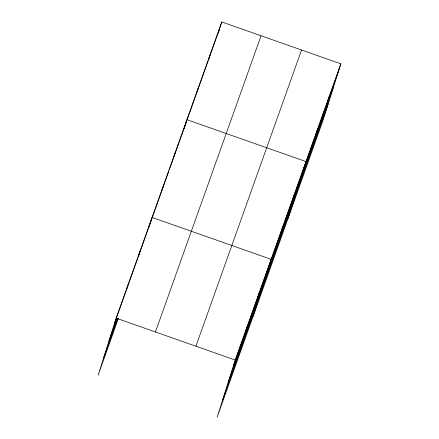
<?xml version="1.0" encoding="UTF-8"?>
<svg xmlns="http://www.w3.org/2000/svg" width="439" height="439" viewBox="0 0 439 439"><rect width="100%" height="100%" fill="white"/><g stroke="black" fill="none" stroke-linecap="round" stroke-linejoin="round"><path stroke-width="0.66" d="M340.84 63.825L235.194 360.029L217.217 417.05L322.863 120.846L340.84 63.825L221.783 21.95L116.137 318.154L98.16 375.175L118.42 318.363M128.111 284.582L126.47 289.795L138.005 257.523M140.085 251.015L138.236 256.875L161.832 190.724M149.189 226.551L152.059 217.442L271.115 259.317L253.133 316.343M162.035 190.071L163.681 184.863M175.298 152.278L173.454 158.144L186.893 120.451M184.051 128.808L186.921 119.699L305.978 161.574L288 218.595M198.543 87.114L196.694 92.98L208.316 60.395M210.166 54.535L208.52 59.742L219.709 28.453L218.298 33.007M219.934 27.816L221.783 21.95M245.319 332.323L247.168 326.457M257.292 298.75L259.142 292.89M280.889 232.599L282.732 226.738M292.506 200.019L294.355 194.153M315.751 134.855L317.6 128.989M327.368 102.271L329.217 96.41M114.288 324.015L126.262 290.448M162.057 190.087L168.894 170.919M169.35 169.641L173.224 158.781M187.349 119.172L196.463 93.617M108.965 340.9L117.026 318.302M103.483 358.29L117.756 318.27M155.428 331.972L261.073 35.768M195.909 346.206L301.549 50.008M233.345 365.89L338.99 69.691M228.022 382.775L333.667 86.571M222.54 400.165L328.185 103.966M116.137 318.154L235.194 360.029"/></g></svg>
